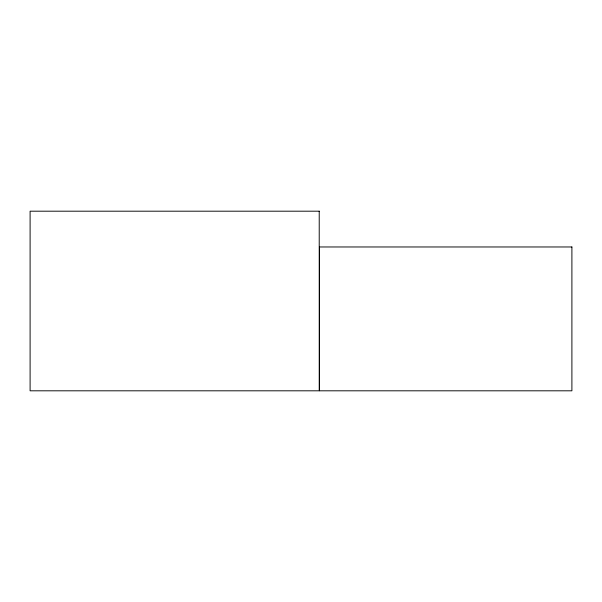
<?xml version="1.0" encoding="UTF-8"?>
<svg xmlns="http://www.w3.org/2000/svg" width="602" height="602" viewBox="0 0 602 602"><rect width="100%" height="100%" fill="white"/><g stroke="black" fill="none" stroke-linecap="round" stroke-linejoin="round"><path stroke-width="0.9" d="M319.218 211.189L30.1 211.189L30.1 390.811L319.218 390.811L319.218 211.189M571.9 246.97L319.459 246.97L319.459 390.811L571.9 390.811L571.9 246.97"/></g></svg>
